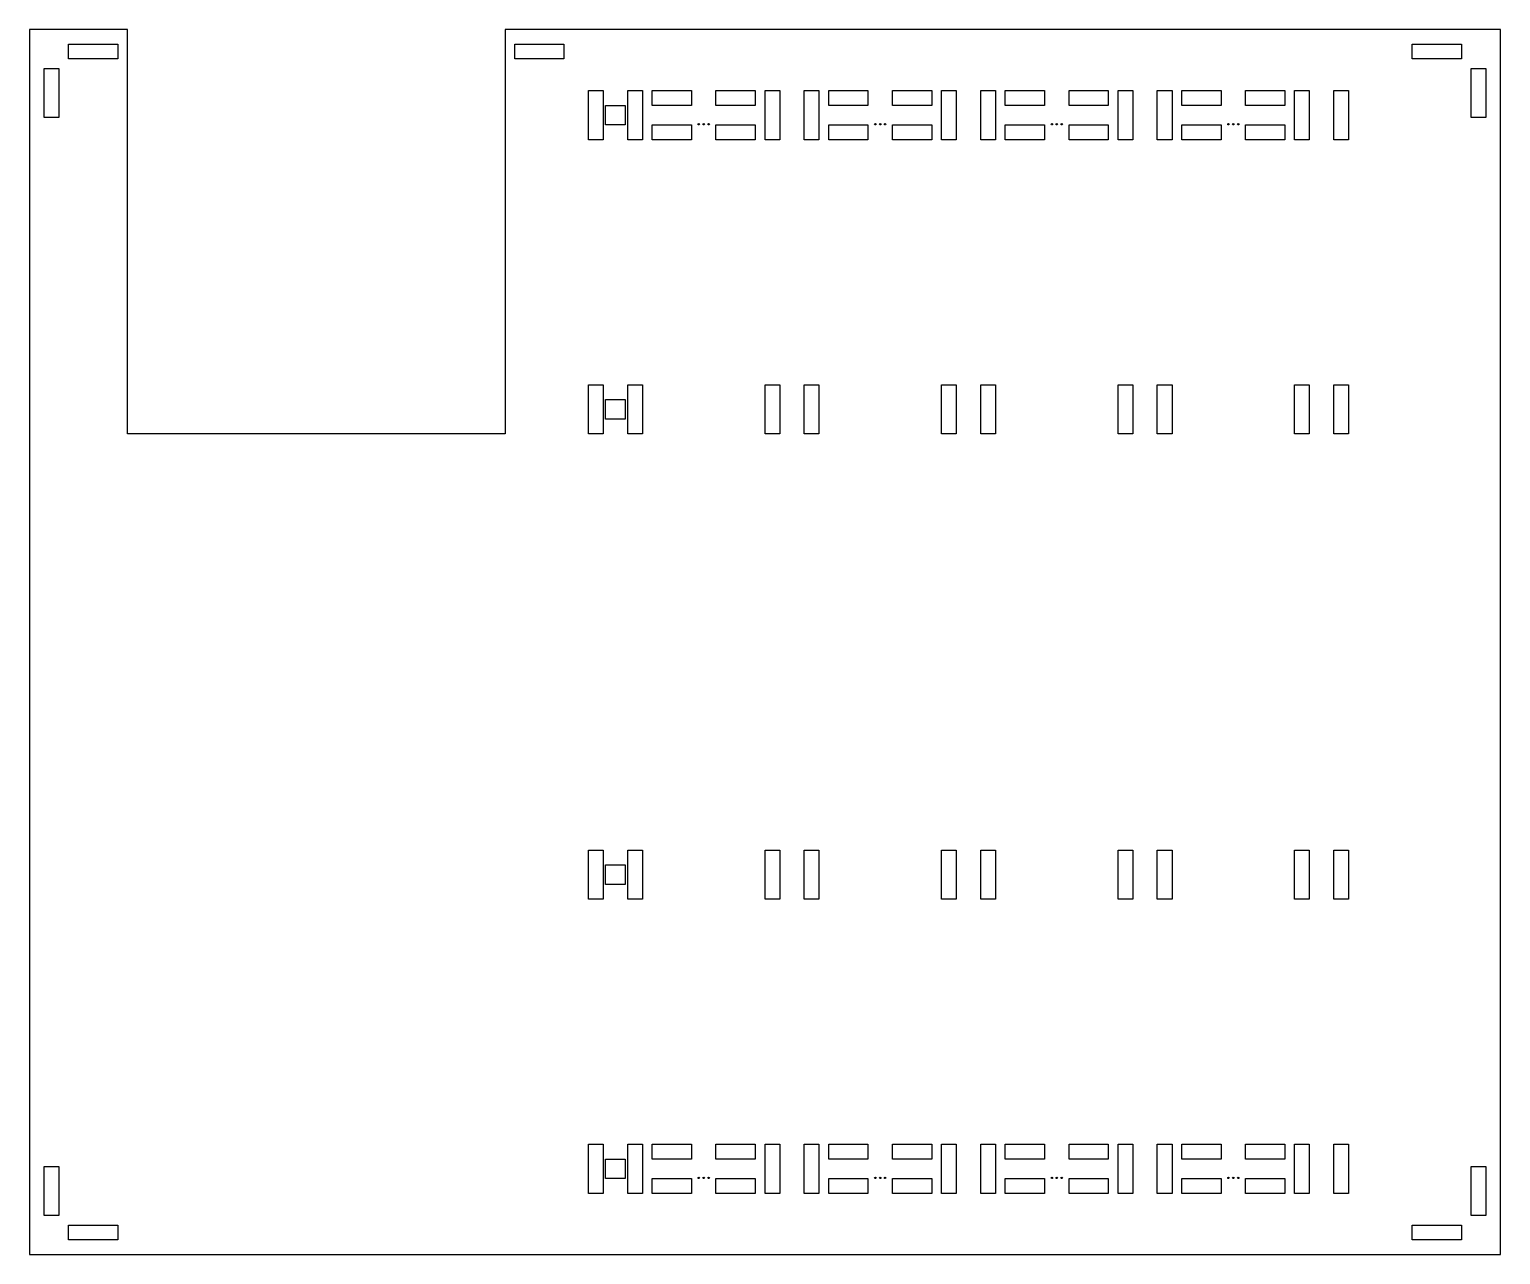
# Model space of a CAD drawing. Header units: millimetres. Extents: x 0 to 300, y -250 to 0.
import ezdxf

# ---------------------------------------------------------------- set-up
doc = ezdxf.new("R2010")
doc.units = ezdxf.units.MM

msp = doc.modelspace()

# ---------------------------------------------------------------- linework, layer by layer
for points in [[(20, -82.5), (20, 0), (0, 0), (0, -250), (300, -250), (300, 0), (97, 0), (97, -82.5)], [(109, -3), (109, -6), (99, -6), (99, -3)], [(8, -6), (8, -3), (18, -3), (18, -6)], [(292, -6), (282, -6), (282, -3), (292, -3)], [(3, -8), (6, -8), (6, -18), (3, -18)], [(294, -18), (294, -8), (297, -8), (297, -18)], [(117, -22.5), (114, -22.5), (114, -12.5), (117, -12.5)], [(122, -22.5), (122, -12.5), (125, -12.5), (125, -22.5)], [(135, -12.5), (135, -15.5), (127, -15.5), (127, -12.5)], [(140, -12.5), (148, -12.5), (148, -15.5), (140, -15.5)], [(150, -22.5), (150, -12.5), (153, -12.5), (153, -22.5)], [(161, -12.5), (161, -22.5), (158, -22.5), (158, -12.5)], [(171, -15.5), (163, -15.5), (163, -12.5), (171, -12.5)], [(176, -15.5), (176, -12.5), (184, -12.5), (184, -15.5)], [(186, -22.5), (186, -12.5), (189, -12.5), (189, -22.5)], [(197, -12.5), (197, -22.5), (194, -22.5), (194, -12.5)], [(207, -15.5), (199, -15.5), (199, -12.5), (207, -12.5)], [(220, -12.5), (220, -15.5), (212, -15.5), (212, -12.5)], [(222, -22.5), (222, -12.5), (225, -12.5), (225, -22.5)], [(233, -12.5), (233, -22.5), (230, -22.5), (230, -12.5)], [(243, -15.5), (235, -15.5), (235, -12.5), (243, -12.5)], [(248, -15.5), (248, -12.5), (256, -12.5), (256, -15.5)], [(258, -22.5), (258, -12.5), (261, -12.5), (261, -22.5)], [(269, -12.5), (269, -22.5), (266, -22.5), (266, -12.5)], [(121.5, -19.5), (117.5, -19.5), (117.5, -15.5), (121.5, -15.5)], [(127, -22.5), (127, -19.5), (135, -19.5), (135, -22.5)], [(140, -19.5), (148, -19.5), (148, -22.5), (140, -22.5)], [(163, -19.5), (171, -19.5), (171, -22.5), (163, -22.5)], [(176, -19.5), (184, -19.5), (184, -22.5), (176, -22.5)], [(207, -22.5), (199, -22.5), (199, -19.5), (207, -19.5)], [(212, -19.5), (220, -19.5), (220, -22.5), (212, -22.5)], [(243, -22.5), (235, -22.5), (235, -19.5), (243, -19.5)], [(248, -19.5), (256, -19.5), (256, -22.5), (248, -22.5)], [(117, -82.5), (114, -82.5), (114, -72.5), (117, -72.5)], [(122, -82.5), (122, -72.5), (125, -72.5), (125, -82.5)], [(153, -72.5), (153, -82.5), (150, -82.5), (150, -72.5)], [(158, -82.5), (158, -72.5), (161, -72.5), (161, -82.5)], [(189, -72.5), (189, -82.5), (186, -82.5), (186, -72.5)], [(194, -82.5), (194, -72.5), (197, -72.5), (197, -82.5)], [(225, -72.5), (225, -82.5), (222, -82.5), (222, -72.5)], [(230, -72.5), (233, -72.5), (233, -82.5), (230, -82.5)], [(258, -82.5), (258, -72.5), (261, -72.5), (261, -82.5)], [(266, -72.5), (269, -72.5), (269, -82.5), (266, -82.5)], [(117.5, -79.5), (117.5, -75.5), (121.5, -75.5), (121.5, -79.5)], [(114, -177.5), (114, -167.5), (117, -167.5), (117, -177.5)], [(125, -177.5), (122, -177.5), (122, -167.5), (125, -167.5)], [(153, -167.5), (153, -177.5), (150, -177.5), (150, -167.5)], [(158, -167.5), (161, -167.5), (161, -177.5), (158, -177.5)], [(186, -167.5), (189, -167.5), (189, -177.5), (186, -177.5)], [(194, -167.5), (197, -167.5), (197, -177.5), (194, -177.5)], [(222, -167.5), (225, -167.5), (225, -177.5), (222, -177.5)], [(230, -167.5), (233, -167.5), (233, -177.5), (230, -177.5)], [(258, -167.5), (261, -167.5), (261, -177.5), (258, -177.5)], [(269, -177.5), (266, -177.5), (266, -167.5), (269, -167.5)], [(121.5, -170.5), (121.5, -174.5), (117.5, -174.5), (117.5, -170.5)], [(114, -237.5), (114, -227.5), (117, -227.5), (117, -237.5)], [(125, -227.5), (125, -237.5), (122, -237.5), (122, -227.5)], [(135, -227.5), (135, -230.5), (127, -230.5), (127, -227.5)], [(148, -230.5), (140, -230.5), (140, -227.5), (148, -227.5)], [(153, -227.5), (153, -237.5), (150, -237.5), (150, -227.5)], [(158, -237.5), (158, -227.5), (161, -227.5), (161, -237.5)], [(163, -230.5), (163, -227.5), (171, -227.5), (171, -230.5)], [(184, -230.5), (176, -230.5), (176, -227.5), (184, -227.5)], [(189, -227.5), (189, -237.5), (186, -237.5), (186, -227.5)], [(194, -237.5), (194, -227.5), (197, -227.5), (197, -237.5)], [(199, -230.5), (199, -227.5), (207, -227.5), (207, -230.5)], [(220, -230.5), (212, -230.5), (212, -227.5), (220, -227.5)], [(225, -227.5), (225, -237.5), (222, -237.5), (222, -227.5)], [(233, -237.5), (230, -237.5), (230, -227.5), (233, -227.5)], [(235, -230.5), (235, -227.5), (243, -227.5), (243, -230.5)], [(256, -230.5), (248, -230.5), (248, -227.5), (256, -227.5)], [(261, -237.5), (258, -237.5), (258, -227.5), (261, -227.5)], [(266, -227.5), (269, -227.5), (269, -237.5), (266, -237.5)], [(121.5, -230.5), (121.5, -234.5), (117.5, -234.5), (117.5, -230.5)], [(3, -242), (3, -232), (6, -232), (6, -242)], [(297, -242), (294, -242), (294, -232), (297, -232)], [(127, -234.5), (135, -234.5), (135, -237.5), (127, -237.5)], [(140, -234.5), (148, -234.5), (148, -237.5), (140, -237.5)], [(163, -234.5), (171, -234.5), (171, -237.5), (163, -237.5)], [(176, -234.5), (184, -234.5), (184, -237.5), (176, -237.5)], [(199, -234.5), (207, -234.5), (207, -237.5), (199, -237.5)], [(212, -234.5), (220, -234.5), (220, -237.5), (212, -237.5)], [(235, -234.5), (243, -234.5), (243, -237.5), (235, -237.5)], [(248, -234.5), (256, -234.5), (256, -237.5), (248, -237.5)], [(8, -244), (18, -244), (18, -247), (8, -247)], [(282, -247), (282, -244), (292, -244), (292, -247)]]:
    msp.add_lwpolyline(points, close=True)
for centre in [(136.5, -19.35), (137.5, -19.35), (138.5, -19.35), (172.5, -19.35), (173.5, -19.35), (174.5, -19.35), (208.5, -19.35), (209.5, -19.35), (210.5, -19.35), (244.5, -19.35), (245.5, -19.35), (246.5, -19.35), (136.5, -234.35), (137.5, -234.35), (138.5, -234.35), (172.5, -234.35), (173.5, -234.35), (174.5, -234.35), (208.5, -234.35), (209.5, -234.35), (210.5, -234.35), (244.5, -234.35), (245.5, -234.35), (246.5, -234.35)]:
    msp.add_circle(centre, 0.15)

doc.saveas('drawing.dxf')
